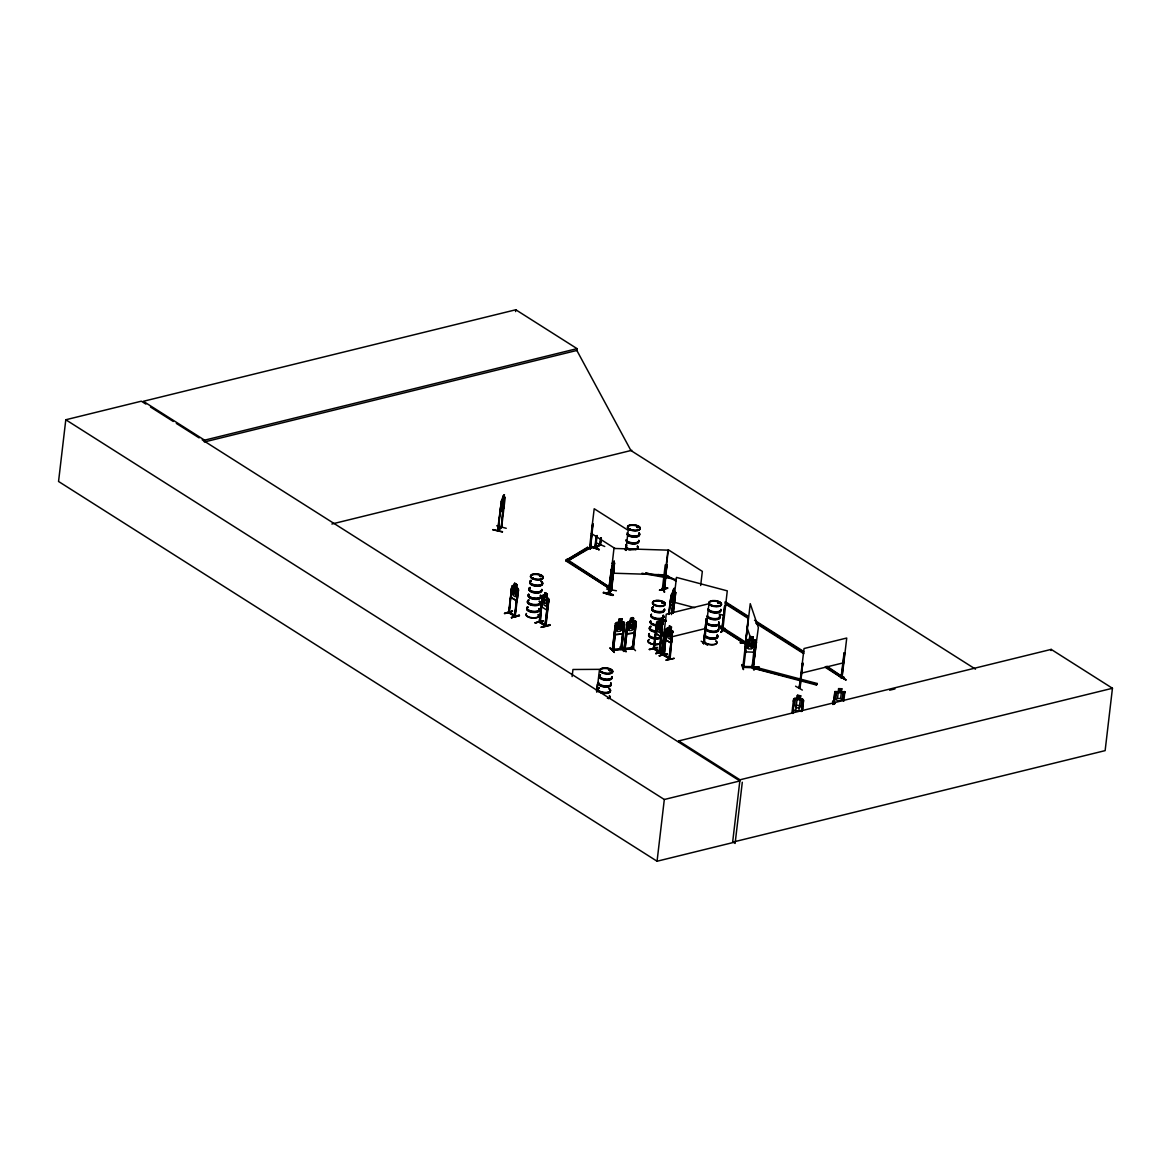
<?xml version="1.0" encoding="UTF-8"?>
<svg xmlns="http://www.w3.org/2000/svg" width="1171" height="1171" viewBox="0 0 1171 1171"><rect width="100%" height="100%" fill="white"/><g stroke="black" fill="none" stroke-linecap="round" stroke-linejoin="round"><path stroke-width="1.5" d="M613.809 571.843L613.106 575.298L610.72 578.284L610.691 575.576M703.698 643.582C701.941 642.63 705.586 641.547 704.254 643.435L708.953 603.709L666.27 614.204L661.513 653.901L664.996 628.871L662.303 653.769L662.288 652.642M704.488 642.469L703.595 642.689M748.547 666.753C780.691 667.119 726.854 667.25 758.647 666.972M758.618 667.485L748.503 667.089L758.676 667.646M800.174 688.05L799.061 688.065L802.779 663.21L800.086 688.094L799.208 688.036M842.154 677.746L841.041 677.789L844.028 653.081L844.979 653.037L844.028 653.081M145.892 404.097L141.325 401.199L65.796 419.76L58.55 481.471L657.063 861.227L732.578 842.666L739.97 779.798L678.712 740.921L678.565 742.077M204.588 440.164L204.369 441.965L576.849 350.451L577.069 348.651L515.796 309.773L143.316 401.302L204.588 440.164L577.069 348.651M515.591 311.574L515.796 309.773M492.713 529.819L502.491 531.663M506.238 528.297L496.709 525.779M498.26 530.507L500.793 505.77L497.514 530.829L501.261 527.111M503.208 495.919L501.393 501.247L497.851 530.917L501.261 526.965M500.603 511.932L501.422 501.247M503.925 497.851L504.335 494.674L501.305 527.594L501.744 526.335L500.939 526.511M501.305 527.535L503.574 504.555M497.982 530.858L501.642 527.228L505.184 497.587L504.086 497.734M504.73 613.677L512.532 611.028L504.789 613.165M509.312 612.184L508.551 611.774L509.531 612.009L509.151 613.092L511.712 587.93L508.521 612.755L515.167 616.619L518.446 589.921C518.812 586.481 510.102 585.72 512.854 585.515M511.932 586.012L508.917 612.653C524.257 619.532 511.244 614.834 514.903 616.166L517.655 591.457L514.42 616.239M509.136 613.048L511.434 588.003M514.23 586.408C512.547 580.655 519.002 584.534 516.367 587.593L517.348 589.262L516.689 594.927L515.299 596.712L513.249 595.497L512.444 592.409L514.684 583.348M519.543 615.712L511.42 617.644L519.265 615.068M516.279 587.622L516.645 584.578M517.392 591.531L514.947 616.561M542.158 597.415L540.182 622.43L542.436 597.342L539.245 622.167L545.627 626.09L548.804 599.42M545.174 592.658L544.822 595.688L542.612 595.439L539.245 622.167L545.92 626.002L548.965 599.406L546.916 597.02L547.852 598.732L547.179 604.397L545.847 606.168L543.9 604.924L543.798 596.156L544.969 595.819L545.262 592.628L547.355 593.96L546.916 597.049L547.194 594.034L545.232 592.804M539.846 622.46L539.568 621.084M541.734 603.577L542.012 607.061L542.685 595.41M549.843 624.582C522.895 632.179 567.467 620.732 542.129 627.261M544.998 625.738L547.867 601.001L548.731 601.294L547.867 601.001M548.145 600.928L544.896 625.695M545.452 626.017L545.291 624.67M565.769 560.792L567.408 559.636L609.842 587.388L608.291 587.769L565.769 560.792L567.32 560.411L608.335 586.422M566.442 560.075L587.432 547.325L589.013 548.716L568.111 560.704L566.442 560.075L587.344 548.101L589.013 548.716M567.32 560.411L567.408 559.636M568.111 560.704L589.101 547.94M585.617 549.345L593.624 546.828M572.121 676.545L572.956 669.49L599.508 669.344L596.815 692.266M587.344 548.101L587.432 547.325M590.169 547.896L590.447 548.775L592.702 523.671L590.184 548.833L589.467 548.394L594.195 508.741L628.212 530.331L625.856 550.429M593.009 524.11L590.462 548.701M600.284 544.852L594.766 548.013L596.302 535.659M596.61 535.762L595.102 548.145L600.05 544.676M597.108 535.484L595.644 547.867L595.512 546.784M590.36 546.594L599.274 549.682L590.682 545.993M601.045 537.826L600.035 545.32L600.562 538.118M600.855 538.236L600.123 545.262M595.307 548.116L600.518 544.998L601.352 537.943M604.748 546.491L596.171 542.802M603.504 592.394C621.391 595.951 611.042 596.829 603.519 592.365M606.607 588.998L616.414 590.77M608.291 587.769L565.856 560.016M596.507 691.139L597.225 684.186M611.379 589.964L608.13 593.96L608.92 592.775M608.13 593.873L611.379 568.901L608.569 594.063L611.613 590.228L614.541 563.061L613.882 563.88M612.052 566.003L611.613 567.496L614.233 560.85L612.404 576.176M608.32 585.676C610.208 597.678 610.75 583.48 607.808 585.793M610.267 588.193L609.154 587.959L610.208 588.164L613.209 562.124M611.189 590.125L613.472 569.326M603.299 593.038L613.253 594.678M618.595 622.284L618.903 619.196L621.991 618.917L621.567 622.108L622.943 622.943L622.269 628.607L620.44 631.184L617.571 631.432L616.312 629.149L616.985 623.484L618.639 622.328L615.346 623.587L612.272 650.183L621.669 649.32M616.122 625.402L613.458 650.242L616.122 625.402L615.273 625.475L612.418 650.329C640.976 647.197 605.202 649.642 613.502 649.378M612.638 650.329L612.74 649.437M613.194 650.051L613.545 649.598M625.27 550.063L626.148 544.896L625.548 549.989M626.134 550.355L626.719 545.262L625.87 544.969M609.842 648.031L614.277 652.408M618.683 622.372L619.005 619.283L621.918 619.078M621.991 618.917C619.854 623.558 623.265 620.542 624.626 622.811L621.523 649.29M619.781 647.109L623.88 651.515M623.616 624.729L620.893 649.598L623.616 624.729L624.611 624.802L621.625 649.524M624.963 649.246L627.773 624.567L626.924 624.641L624.07 649.495L624.392 648.588L632.486 648.09L625.065 648.558M627.773 624.567L625.051 649.437M626.046 651.618C612.36 637.873 634.697 661.03 621.962 646.699M630.247 621.435L630.554 618.361C636.453 615.126 630.745 623.089 635.414 620.967L636.277 621.962L633.204 648.485L624.026 649.334L626.997 622.738L630.203 621.391M633.204 621.274L633.526 618.186M631.33 646.348L635.516 650.681M635.268 623.88L632.413 648.734L635.268 623.88L636.116 623.806L633.291 648.705L633.409 647.578M654.194 648.968L656.55 623.967L654.296 649.056L653.784 647.724L653.286 648.705L659.683 652.73L661.937 627.627L658.966 652.335L660.093 651.735L654.369 648.412M653.389 648.778L656.697 622.064L657.648 621.435L653.579 648.602L659.976 652.628L662.523 624.524M662.523 588.735C662.625 591.531 661.498 587.71 663.445 588.793M663.386 589.847L662.259 589.818L665.216 564.978L666.123 565.008M658.966 622.46L659.361 619.254L661.454 620.586L661.015 623.689L661.937 625.358L661.278 631.023L659.946 632.794L657.985 631.55L657.224 628.461L657.897 622.796L659.053 622.445L657.575 621.581L662.479 624.611A6.411 2.723 6.7 0 0 662.391 622.606M663.298 588.764L663.342 589.877L667.953 550.15L613.955 548.452L608.818 593.668M655.892 653.623C663.24 651.296 670.968 650.286 655.906 653.198M664.586 589.818L666.841 564.715L664.308 589.891L663.664 589.481L663.694 588.53L664.718 588.896M663.957 586.876L668.319 549.785L702.337 571.375L700.682 585.485M664.235 586.817L666.841 564.715M657.443 647.665L649.437 649.627L657.092 647.431M664.147 592.014L662.713 587.461M661.278 620.659L660.927 623.704L662.391 624.626M658.146 651.705L664.616 655.848M659.507 652.657L661.937 627.627M662.054 653.55L661.395 652.833L661.717 653.886M663.898 655.467L666.65 630.379L663.445 655.189L669.783 659.127L672.037 634.038L669.065 658.746L672.037 634.038M667.763 627.963L666.855 628.564L663.855 655.087L670.075 659.039L672.622 630.935L673.164 632.442M668.539 614.351L670.954 596.376L669.212 614.102M664.074 654.604L664.381 655.467L666.372 630.437M668.875 614.438L671.188 594.941L674.877 591.253M671.7 593.463L670.354 605.758L670.266 603.021M671.188 630.027L672.037 631.769L671.378 637.434L670.046 639.205L668.085 637.961L667.324 634.872L669.373 625.695L671.554 626.997L671.027 630.115L672.491 631.037M673.72 591.545L674.13 588.369L671.993 612.887M665.918 660.078L674.276 658.322L666.255 660.224M671.451 614.57L673.325 598.688M672.315 612.799L676.472 577.405L727.279 590.857L722.712 630.569L721.658 630.32L722.844 630.408M673.179 613.019L675.696 592.511L674.716 592.409L675.579 592.628M673.31 612.887L675.696 592.511M669.168 658.775L669.666 657.78L670.002 658.966M657.063 861.227L664.308 799.5L65.796 419.76M701.166 641.196L707.606 645.236M706.259 618.742L703.551 643.611L706.259 618.742L707.196 618.712L706.479 618.888M703.361 643.406L706.977 618.566M720.941 632.369L724.761 628.607M724.659 605.627L721.819 630.379L724.79 605.495L725.639 605.729L724.79 605.495M722.639 630.584L721.892 629.266L722.844 630.437M740.394 642.645L745.81 643.157L720.282 626.88M745.81 643.069L744.244 643.45L718.818 626.485M742.107 664.543C742.619 670.72 745.122 671.7 741.96 664.967M745.385 643.801L748.137 618.654M748.269 619.064L744.932 648.836L745.722 651.896L753.509 652.145L754.9 649.144M742.985 667.207L751.855 666.87M745.298 643.699L745.693 642.455M746.703 642.572L745.751 642.498L746.703 642.572L743.761 667.455L743.863 666.533M752.88 636.834L752.529 639.908L754.065 640.932L753.392 646.597L751.445 648.983L748.342 648.88L746.981 646.392L747.64 640.727L749.425 639.761L749.674 636.629L753.012 636.775L749.674 636.629M749.44 639.82L749.791 636.775M752.997 636.731L752.646 639.761M752.777 666.592L751.826 667.66L753.055 666.797M817.124 684.274L816.392 685.006L752.88 668.187L755.69 642.85L754.783 642.82L752.045 667.69L817.124 684.274L817.212 683.513L753.7 666.694L752.894 667.543M752.763 667.529L755.837 640.961L754.9 639.834L747.171 639.6L745.868 640.625M755.705 645.587L756.451 642.206L753.363 667.324L755.31 648.983M753.202 666.826L754.256 669.885L752.294 664.908M742.297 782.243L735.11 843.442L732.944 842.081M791.889 713.329L793.601 698.97L794.904 698.062L802.662 699.219L803.599 700.463L802.252 711.295M792.811 713.461L794.304 700.975L793.338 700.99L794.304 700.975M797.056 698.384L797.407 695.354L800.744 695.852L798.842 711.119M795.724 710.651L797.51 695.472M799.53 688.241L800.056 686.982M802.779 663.21L799.822 687.889M802.355 690.07L795.577 686.191M801.33 711.163L802.413 702.205L803.335 702.337L802.413 702.205M802.516 708.631L803.467 700.536L802.662 699.219M816.392 685.006L817.212 683.513M832.625 701.458L832.991 704.532L832.683 701.078M833.459 703.903L834.835 691.563L835.757 691.607L834.367 703.947M834.864 692.661L833.913 700.756L834.674 703.742M838.831 675.623C860.114 688.504 827.634 668.217 840.895 676.911M841.422 691.929L841.89 688.753L838.553 688.607L838.319 691.798L836.518 692.676L835.845 698.355L837.236 700.858L840.339 700.99L842.3 698.633L842.959 692.969L841.554 691.841M841.173 676.823L842.256 676.809L841.51 677.921L844.262 653.213M844.745 652.891L841.905 676.677M842.051 677.789L846.735 638.034L804.038 648.529L799.295 688.241L800.1 688.036M826.946 666.197L843.808 677.716L842.242 678.111L825.394 666.577M842.9 700.697L843.91 691.593L844.877 691.783L843.91 691.593M843.808 701.209L844.833 691.637M1051.046 650.549L1051.192 649.393L678.712 740.921M1051.192 649.393L1112.45 688.27L1105.131 750.626L732.651 842.154M613.706 571.814L613.106 575.298L610.72 578.284M603.446 592.833L613.194 595.058M673.135 602.86C674.789 594.546 673.823 605.539 670.251 605.729M740.335 643.04L745.371 643.172M492.903 529.57L502.432 532.029M611.745 589.335L611.072 589.628M613.56 570.072L611.804 574.332L612.755 565.139M503.852 503.954L501.817 508.141L502.505 500.076L502.857 502.213C505.301 489.961 503.325 512.21 502.71 503.559L501.305 507.57L502.857 498.963M673.647 597.649L671.598 601.835L672.3 593.77L672.652 595.907C675.155 583.582 672.959 606.036 672.505 597.254C669.753 609.505 672.052 589.013 674.233 588.398M797.407 695.354L800.744 695.852M590.594 546.447L599.23 549.623L590.33 546.681M546.886 610.047L547.852 607.515M547.94 607.486L546.93 610.179L542.012 607.061M516.411 600.577L517.406 598.03L516.455 600.708L511.288 597.649L510.893 594.195M498.348 529.702L498.129 529.965M635.311 630.115L634.009 633.218L626.734 633.833L633.906 633.072M753.509 652.145L754.768 649.085M801.242 711.529L802.633 708.616M657.399 647.534L649.115 649.363M667.499 653.945L659.214 655.76L667.221 653.799M535.293 622.899L542.993 620.747M543.285 620.864L535.264 622.899M585.573 549.228L593.536 547.238M659.697 590.272L667.66 588.281M512.43 611.423L504.364 613.458M625.973 651.544L621.479 647.182M609.871 590.213L608.774 587.242M532.761 578.474L533.083 578.035M532.922 578.298L532.117 578.211M533.112 578.123L533.2 578.372A6.411 2.723 6.7 0 0 543.227 577.537A6.411 2.723 6.7 0 0 534.357 573.863A6.411 2.723 6.7 0 0 533.112 578.459L532.907 578.474M539.597 576.264L541.134 576.454M541.222 576.073L540.475 576.03M540.973 576.718L541.5 576.22M629.925 529.19L629.12 529.043L630.13 529.307A6.411 2.723 6.7 0 0 640.23 528.428A6.411 2.723 6.7 0 0 631.359 524.769A6.411 2.723 6.7 0 0 630.115 529.351L629.749 528.677M638.502 527.433L637.214 527.55L637.522 526.613M638.063 527.404L637.829 526.657M602.392 672.33L601.587 672.183L602.567 672.33A6.411 2.723 6.7 0 0 612.696 671.569A6.411 2.723 6.7 0 0 603.826 667.909A6.411 2.723 6.7 0 0 602.582 672.491L601.792 672.037L602.582 672.154M609.813 670.559L609.066 670.295L609.828 669.753M610.179 670.324L609.066 670.295L611.028 670.471M610.969 670.573L610.296 669.797M654.296 604.734L655.028 604.968A6.411 2.723 6.7 0 1 656.36 600.386A6.411 2.723 6.7 0 1 665.23 604.046A6.411 2.723 6.7 0 1 655.116 604.968L654.165 604.792L654.882 604.543M662.523 602.231L662.098 602.933M663.328 603.006L662.698 602.216M661.864 602.875L663.064 603.021M711.295 604.646L711.353 605.012A6.411 2.723 6.7 0 1 712.612 600.577A6.411 2.723 6.7 0 1 721.497 604.251A6.411 2.723 6.7 0 1 711.383 605.173L710.841 605.041M719.404 603.167L717.94 602.875M718.921 603.285L718.774 602.392M719.697 602.816L719.214 603.255M624.172 648.588L624.977 648.353M613.355 562.475L613.955 561.714M613.223 563.485L613.838 562.724M612.067 566.091L614.541 563.061M612.755 566.237L613.706 565.037M612.096 571.902L613.048 570.716M611.042 589.891L608.935 592.98M662.215 589.657L663.21 589.642M515.533 615.639L509.283 612.448M599.845 544.222L600.284 544.383M724.747 628.183L721.029 631.872M725.142 628.71L721.087 632.34M503.135 495.962L504.438 494.704M504.115 495.553L503.267 497.294L503.998 496.563M501.92 499.856L504.877 496.943M500.925 526.877L498.348 529.863M673.911 589.247L673.062 590.989L673.793 590.257M752.88 668.187L758.354 627.597L750.245 603.665L742.824 667.382L752.821 667.704M615.39 623.631L616.605 622.46L623.777 621.816M627.129 622.826L628.285 621.713L635.414 620.967M545.101 624.831L545.73 625.182M663.694 588.603L664.411 588.984M653.389 647.797L653.901 648.163M659.127 651.486L654.091 648.485M841.188 677.716L841.934 677.57M836.065 691.593L834.762 692.617L836.065 691.593L843.808 691.885L844.759 693.071M793.689 699.072L797.144 698.56L795.372 699.277L794.699 704.942L796.09 707.621L799.193 708.089L801.14 705.908L801.813 700.229L800.261 698.97L802.589 699.365M539.655 576.044L540.534 576.234M637.844 526.833L637.302 526.789M662.054 602.275L663.181 602.831M662.493 602.392L662.713 602.802M610.794 670.529L610.911 670.441M711.104 604.734L711.5 604.953M718.599 602.392L719.155 602.992M611.277 590.14L613.824 564.027M611.408 590.55L614.424 563.031M663.357 588.954L662.405 588.94M599.742 544.559L595.79 547.15M833.415 702.849L834.586 703.054L833.679 703.068M662.508 652.833L661.527 652.803M799.31 687.128L799.632 687.333M621.845 648.632L621.113 648.705M633.555 647.768L632.735 647.841M609.476 670.383L610.398 669.958M600.064 691.695L600.006 691.71A6.411 2.723 6.7 0 1 598.966 687.948A6.411 2.723 6.7 0 0 599.874 691.666A6.411 2.723 6.7 0 0 608.481 692.471A6.411 2.723 6.7 0 0 609.066 688.841A6.411 2.723 6.7 0 1 608.481 692.427A6.411 2.723 6.7 0 1 599.874 691.666M511.288 597.649L516.499 600.547M517.48 598.088L518.519 589.921L517.831 588.53M519.236 615.419L511.522 617.629M511.42 617.644L519.265 615.507M667.719 587.901L659.39 590.169L667.353 588.179M545.262 624.933L539.977 621.86M802.999 663.342L802.062 663.386M331.876 524.008L631.798 450.308M543.564 594.809L548.965 599.406M608.378 587.008L609.945 586.612M669.065 628.871L667.748 627.846L666.885 628.446M656.184 633.672L655.819 630.203L656.097 633.701L661.103 636.79L662.098 634.184L661.015 636.819L656.243 633.599M665.831 636.629L666.197 640.098L671.203 643.201L672.198 640.596L671.071 643.084L666.197 640.098M671.905 636.79L706.054 628.388M655.819 653.667L663.884 651.603M669.431 657.97L664.191 654.896M670.163 658.161L664.469 654.823M744.346 642.674L745.898 642.294L718.877 625.153M801.14 673.208L843.837 662.727M842.344 677.336L843.896 676.955M889.638 690.217L894.966 688.914M739.97 779.798L1112.45 688.27M664.308 799.5L739.838 780.955L202.202 439.828M841.847 677.585L845.257 679.648M633.57 618.229L630.686 618.493L630.335 621.538L628.637 622.635L627.963 628.3L629.222 630.598L632.091 630.335L633.921 627.758L634.58 622.094L633.16 621.23M615.419 625.636L616.268 625.563M623.762 624.875L624.611 624.802M627.071 624.787L627.905 624.714M635.399 624.041L636.248 623.953M615.17 634.565L622.357 634.067L623.675 630.949L622.313 634.009L615.097 634.667L614.438 631.798M632.53 647.607L633.277 647.548M633.35 648.646L624.289 649.495M609.447 587.066L610.428 587.271L609.52 587.257M719.228 603.431L718.467 603.358M625.021 648.324L624.729 649.217M662.566 587.52L664.718 592.028M740.379 642.659L747.142 642.835M612.857 573.19L665.04 574.844M755.749 643.011L754.783 642.82M742.97 667.177L743.907 667.265M838.656 688.709L841.788 688.899M610.032 587.959L610.398 587.52M637.683 526.701L638.166 526.833M717.925 603.08L718.979 603.006M662.801 602.597L662.332 602.948M610.193 670.763L609.447 670.602M797.041 699.526L800.144 699.98M796.368 705.191L799.486 705.659M793.499 710.27L801.184 711.368M799.676 711.295L793.411 710.358L792.635 707.123M658.307 574.58L668.861 576.527M645.909 573.087L649.422 573.731M665.26 576.644L668.773 577.288M645.602 573.117L671.993 577.962M641.986 573.248L675.418 579.382M637.507 527.374L636.673 526.95M501.905 499.768L501.393 501.247M504.218 505.74C505.213 507.965 498.875 515.606 500.544 509.414M673.574 602.099L694.593 607.661M719.126 614.146L724.381 615.536M666.255 621.069L662.874 620.425L666.079 621.186M566.53 559.314L568.198 559.928M545.51 625.124L540.255 621.786M514.537 583.217L516.806 584.505M662.479 653.037L661.483 652.847M542.949 620.806L534.986 622.796M975.487 669.139L630.92 450.528L576.849 350.451M725.259 601.674L748.371 616.341M754.534 620.249L803.833 651.53M725.156 602.45L748.269 617.102M757.52 622.972L802.208 651.325M826.858 666.972L843.808 677.716M725.244 603.036L748.342 617.703M756.056 622.591L803.818 652.891M725.142 603.797L748.254 618.464M755.968 623.353L803.73 653.667M825.292 667.353L842.242 678.111M665.421 574.478L675.769 581.05M591.296 533.434L614.951 548.452M718.731 627.261L744.244 643.45M667.66 627.861L672.578 631.023M667.192 653.842L659.185 655.804M542.349 598.293L548.657 602.26M150.459 406.996L173.279 421.472M176.323 423.404L199.158 437.895M742.941 666.475L751.884 666.606M610.179 647.987L614.394 652.467M635.311 621.025L636.16 622.021M754.841 639.937L755.851 641.005M664.308 591.955L662.698 587.052M608.891 586.832L609.959 590.301M747.347 628.359L750.245 636.907M752.763 666.753L753.685 669.871M833.781 700.726L834.586 703.844M745.034 648.778L745.81 651.793M511.054 594.195L511.434 597.561M541.602 590.491A6.411 2.723 6.7 0 1 533.756 592.804A6.411 2.723 6.7 0 1 530.17 588.179M541.749 590.096A6.514 2.766 6.7 0 1 533.786 592.438A6.514 2.766 6.7 0 1 530.141 587.74M540.46 595.497A6.411 2.723 6.7 0 1 534.737 598.776A6.411 2.723 6.7 0 1 528.692 594.458M541.207 581.841A6.514 2.766 6.7 0 1 540.607 585.529A6.514 2.766 6.7 0 1 531.854 584.753A6.514 2.766 6.7 0 1 530.931 580.933M541.734 589.35A6.411 2.723 6.7 0 1 534.708 591.794A6.411 2.723 6.7 0 1 529.497 587.579M541.939 582.953A6.411 2.723 6.7 0 1 535.381 586.129A6.411 2.723 6.7 0 1 530.975 581.358M541.778 589.745A6.514 2.766 6.7 0 1 533.815 592.087A6.514 2.766 6.7 0 1 530.17 587.388M541.251 581.489A6.514 2.766 6.7 0 1 540.636 585.178A6.514 2.766 6.7 0 1 531.897 584.402A6.514 2.766 6.7 0 1 530.975 580.582M541.207 581.109A6.411 2.723 6.7 0 1 540.621 584.739A6.411 2.723 6.7 0 1 532.015 583.978A6.411 2.723 6.7 0 1 531.107 580.216M538.85 609.183A6.411 2.723 6.7 0 1 532.293 612.36A6.411 2.723 6.7 0 1 527.887 607.588M539.465 609.52A6.514 2.766 6.7 0 1 531.502 611.862A6.514 2.766 6.7 0 1 527.858 607.164M538.177 614.892A6.411 2.723 6.7 0 1 532.454 618.171A6.411 2.723 6.7 0 1 526.408 613.853M538.236 614.497A6.411 2.723 6.7 0 1 532.512 617.776A6.411 2.723 6.7 0 1 526.452 613.458M540.387 596.098A6.411 2.723 6.7 0 1 534.664 599.362A6.411 2.723 6.7 0 1 528.619 595.058M540.46 595.746A6.426 2.723 6.7 0 1 534.708 599.025A6.426 2.723 6.7 0 1 528.633 594.692M538.923 601.25A6.514 2.766 6.7 0 1 538.323 604.939A6.514 2.766 6.7 0 1 529.57 604.163A6.514 2.766 6.7 0 1 528.648 600.342M539.45 608.759A6.411 2.723 6.7 0 1 532.439 611.218A6.411 2.723 6.7 0 1 527.213 607.002M539.655 602.362A6.411 2.723 6.7 0 1 534.766 605.685A6.411 2.723 6.7 0 1 527.477 601.982M527.887 601.323A6.411 2.723 6.7 0 1 528.692 600.782M539.041 608.422A6.514 2.766 6.7 0 1 532.381 611.657A6.514 2.766 6.7 0 1 527.901 606.812M539.831 601.616A6.514 2.766 6.7 0 1 533.171 604.836A6.514 2.766 6.7 0 1 528.692 600.006M539.787 601.221A6.411 2.723 6.7 0 1 533.229 604.397A6.411 2.723 6.7 0 1 528.824 599.64M638.59 541.397A6.411 2.723 6.7 0 1 634.053 543.988A6.411 2.723 6.7 0 1 626.456 541.719M638.737 541.002A6.514 2.766 6.7 0 1 634.126 543.637A6.514 2.766 6.7 0 1 626.412 541.339M637.463 546.374A6.411 2.723 6.7 0 1 634.17 549.667A6.411 2.723 6.7 0 1 625.782 547.442M637.507 545.979A6.411 2.723 6.7 0 1 634.214 549.258A6.411 2.723 6.7 0 1 625.826 547.047M639.073 533.449A6.514 2.766 6.7 0 1 635.721 536.772A6.514 2.766 6.7 0 1 627.202 534.518M638.737 540.255A6.411 2.723 6.7 0 1 633.379 542.846A6.411 2.723 6.7 0 1 626.134 539.846M638.942 533.844A6.411 2.723 6.7 0 1 635.633 537.123A6.411 2.723 6.7 0 1 627.261 534.913M638.78 540.651A6.514 2.766 6.7 0 1 633.35 543.285A6.514 2.766 6.7 0 1 625.987 540.241M639.117 533.098A6.514 2.766 6.7 0 1 635.765 536.42A6.514 2.766 6.7 0 1 627.246 534.166M639.073 532.703A6.411 2.723 6.7 0 1 634.989 536.04A6.411 2.723 6.7 0 1 626.924 533.039M637.39 546.989A6.411 2.723 6.7 0 1 637.478 549.097M629.222 549.843A6.411 2.723 6.7 0 1 626.573 548.745M637.463 546.637A6.426 2.723 6.7 0 1 635.575 549.697M630.876 549.828A6.426 2.723 6.7 0 1 626.587 548.409M663.137 616.283A6.411 2.723 6.7 0 1 657.414 619.547A6.411 2.723 6.7 0 1 651.369 615.243M663.284 615.873A6.514 2.766 6.7 0 1 657.458 619.196A6.514 2.766 6.7 0 1 651.325 614.819M662.508 621.596A6.411 2.723 6.7 0 1 660.649 624.641M655.965 624.772A6.411 2.723 6.7 0 1 650.344 621.216M662.464 621.977A6.411 2.723 6.7 0 1 660.605 625.021M664.543 609.798A6.514 2.766 6.7 0 1 656.58 612.14A6.514 2.766 6.7 0 1 652.935 607.442M663.269 615.141A6.411 2.723 6.7 0 1 657.546 618.405A6.411 2.723 6.7 0 1 651.5 614.102M663.942 609.462A6.411 2.723 6.7 0 1 657.385 612.638A6.411 2.723 6.7 0 1 652.979 607.881M663.328 615.522A6.514 2.766 6.7 0 1 657.502 618.844A6.514 2.766 6.7 0 1 651.354 614.468M664.586 609.447A6.514 2.766 6.7 0 1 656.624 611.789A6.514 2.766 6.7 0 1 652.979 607.105M664.528 609.052A6.411 2.723 6.7 0 1 656.697 611.364A6.411 2.723 6.7 0 1 653.111 606.739M660.854 635.692A6.411 2.723 6.7 0 1 655.131 638.971A6.411 2.723 6.7 0 1 649.085 634.653M661 635.282A6.514 2.766 6.7 0 1 655.189 638.619A6.514 2.766 6.7 0 1 649.041 634.228M660.649 642.118A6.411 2.723 6.7 0 1 653.638 644.562A6.411 2.723 6.7 0 1 648.412 640.347M662.464 622.021A6.411 2.723 6.7 0 1 661.747 624.67M660.722 642.455A6.411 2.723 6.7 0 1 653.681 644.182A6.411 2.723 6.7 0 1 648.061 640.625M648.456 639.966A6.411 2.723 6.7 0 1 649.261 639.425M655.833 625.782A6.411 2.723 6.7 0 1 650.622 621.567M660.737 642.616A6.426 2.723 6.7 0 1 652.042 644.035A6.426 2.723 6.7 0 1 649.232 639.571M661 634.55A6.411 2.723 6.7 0 1 655.262 637.829A6.411 2.723 6.7 0 1 649.217 633.511M661.044 634.931A6.514 2.766 6.7 0 1 655.218 638.268A6.514 2.766 6.7 0 1 649.085 633.877M656.829 631.857A6.514 2.766 6.7 0 1 650.315 629.91A6.514 2.766 6.7 0 1 650.652 626.866M662.303 629.939A6.514 2.766 6.7 0 0 662.259 629.222A6.411 2.723 6.7 0 0 662.259 628.461M656.872 631.506A6.514 2.766 6.7 0 1 650.359 629.559A6.514 2.766 6.7 0 1 650.695 626.514M662.303 628.871A6.514 2.766 6.7 0 1 662.332 629.588M656.902 631.067A6.411 2.723 6.7 0 1 650.49 629.149A6.411 2.723 6.7 0 1 650.827 626.148M656.77 632.208A6.426 2.723 6.7 0 1 650.344 630.291A6.426 2.723 6.7 0 1 650.681 627.29M610.603 683.791A6.411 2.723 6.7 0 1 605.714 687.114A6.411 2.723 6.7 0 1 598.425 683.41M610.75 683.396A6.514 2.766 6.7 0 1 605.773 686.777A6.514 2.766 6.7 0 1 598.381 683M609.125 688.416A6.411 2.723 6.7 0 1 608.525 692.046A6.411 2.723 6.7 0 1 599.918 691.285A6.411 2.723 6.7 0 1 599.01 687.523M612.009 677.321A6.514 2.766 6.7 0 1 604.046 679.663A6.514 2.766 6.7 0 1 600.401 674.964M610.735 682.649A6.411 2.723 6.7 0 1 605.846 685.972A6.411 2.723 6.7 0 1 598.571 682.269M611.862 677.716A6.411 2.723 6.7 0 1 604.031 680.014A6.411 2.723 6.7 0 1 600.43 675.404M610.779 683.044A6.514 2.766 6.7 0 1 605.817 686.426A6.514 2.766 6.7 0 1 598.41 682.649M612.052 676.97A6.514 2.766 6.7 0 1 604.09 679.312A6.514 2.766 6.7 0 1 600.445 674.613M611.994 676.575A6.411 2.723 6.7 0 1 604.983 679.019A6.411 2.723 6.7 0 1 599.772 674.803M609.857 690.129A6.411 2.723 6.7 0 1 604.968 693.452A6.411 2.723 6.7 0 1 597.693 689.748M598.088 689.09A6.411 2.723 6.7 0 1 598.893 688.548M609.93 689.763A6.426 2.723 6.7 0 1 603.343 692.954A6.426 2.723 6.7 0 1 598.923 688.167M609.725 696.73A6.514 2.766 6.7 0 1 608.539 698.692M609.301 695.647A6.514 2.766 6.7 0 1 608.569 698.34M609.71 695.984A6.411 2.723 6.7 0 1 607.383 698.311M609.579 697.126A6.411 2.723 6.7 0 1 609.608 697.843M719.404 616.473A6.411 2.723 6.7 0 1 715.32 619.796A6.411 2.723 6.7 0 1 707.255 616.81M719.536 616.063A6.514 2.766 6.7 0 1 715.393 619.444A6.514 2.766 6.7 0 1 707.196 616.4M718.731 622.167A6.411 2.723 6.7 0 1 714.647 625.49A6.411 2.723 6.7 0 1 706.581 622.504M718.774 621.801A6.411 2.723 6.7 0 1 714.691 625.124A6.411 2.723 6.7 0 1 706.625 622.123M720.809 610.003A6.514 2.766 6.7 0 1 716.198 612.638A6.514 2.766 6.7 0 1 708.47 610.34M719.536 615.331A6.411 2.723 6.7 0 1 715.452 618.654A6.411 2.723 6.7 0 1 707.386 615.668M720.663 610.398A6.411 2.723 6.7 0 1 716.125 612.989A6.411 2.723 6.7 0 1 708.514 610.72M719.58 615.726A6.514 2.766 6.7 0 1 715.437 619.093A6.514 2.766 6.7 0 1 707.24 616.063M720.853 609.652A6.514 2.766 6.7 0 1 715.408 612.287A6.514 2.766 6.7 0 1 708.045 609.242M720.794 609.257A6.411 2.723 6.7 0 1 715.437 611.848A6.411 2.723 6.7 0 1 708.192 608.847M717.12 635.897A6.411 2.723 6.7 0 1 713.037 639.22A6.411 2.723 6.7 0 1 704.971 636.219M704.942 635.502A6.411 2.723 6.7 0 1 705.352 634.858M717.252 635.487A6.514 2.766 6.7 0 1 713.11 638.868A6.514 2.766 6.7 0 1 704.927 635.824M704.898 635.092A6.514 2.766 6.7 0 1 705.293 634.433M715.598 640.888A6.411 2.723 6.7 0 1 712.363 644.914A6.411 2.723 6.7 0 1 704.283 641.196M716.491 641.21A6.411 2.723 6.7 0 1 711.602 644.533A6.411 2.723 6.7 0 1 704.327 640.83M718.657 622.811A6.411 2.723 6.7 0 1 714.573 626.134A6.411 2.723 6.7 0 1 706.508 623.133M718.716 622.445A6.426 2.723 6.7 0 1 713.812 625.782A6.426 2.723 6.7 0 1 706.494 622.05M718.526 629.413A6.514 2.766 6.7 0 1 713.915 632.047A6.514 2.766 6.7 0 1 706.186 629.749M717.252 634.755A6.411 2.723 6.7 0 1 711.529 638.019A6.411 2.723 6.7 0 1 705.484 633.716M718.379 629.808A6.411 2.723 6.7 0 1 713.022 632.399A6.411 2.723 6.7 0 1 705.776 629.413M717.296 635.136A6.514 2.766 6.7 0 1 711.485 638.458A6.514 2.766 6.7 0 1 705.337 634.082M718.57 629.061A6.514 2.766 6.7 0 1 713.959 631.711A6.514 2.766 6.7 0 1 706.23 629.398M718.511 628.666A6.411 2.723 6.7 0 1 713.154 631.257A6.411 2.723 6.7 0 1 705.908 628.271M502.769 500.032L502.096 505.711L503.237 504.569L503.911 498.89L502.769 500.032M514.201 587.388L513.542 593.068L515.591 594.283L516.25 588.603L514.201 587.388M514.991 584.066L516.177 585.866L514.991 584.066M544.852 596.829L544.178 602.494L546.14 603.738L546.798 598.059L544.852 596.829M545.613 593.507L546.755 595.307L545.613 593.507M618.522 623.338L617.864 629.003L620.732 628.754L621.391 623.074L617.439 623.499L618.991 626.807L616.517 630.598L619.518 627.407C619.986 632.135 624.143 630.042 620.264 626.675L622.591 623.031L619.737 626.046L618.434 623.44M619.459 619.752L619.327 620.762L621.186 620.601L621.303 619.576L619.459 619.752M630.174 622.504L629.5 628.168L632.369 627.905L633.043 622.24L630.174 622.504M631.096 618.903L630.979 619.913L632.823 619.752L632.94 618.742L631.096 618.903M658.936 623.455L658.278 629.12L660.224 630.364L660.898 624.699L658.936 623.455M659.712 620.132L660.839 621.947L659.712 620.132M663.108 619.781L666.314 620.557L663.123 619.737M672.549 593.726L671.891 599.406L673.032 598.264L673.706 592.585L672.549 593.726M669.036 629.866L668.378 635.531L670.324 636.775L670.998 631.096L669.036 629.866M669.812 626.544L670.939 628.344L669.812 626.544M749.294 640.786L748.635 646.451L751.738 646.553L752.397 640.874L749.294 640.786M750.274 637.258L750.157 638.268L752.148 638.327L752.265 637.317L750.274 637.258M798.007 696.057L797.89 697.067L799.881 697.374L800.013 696.364L798.007 696.057M838.187 692.764L837.514 698.428L840.632 698.56L841.29 692.895L838.187 692.764M839.153 689.236L839.036 690.246L841.041 690.334L841.159 689.324L839.153 689.236M658.043 622.987L658.966 627.319L657.151 630.042L659.302 628.227L660.766 632.325L659.829 627.846L661.542 625.212L659.493 626.895L658.043 622.987M668.143 629.383L669.065 633.731L667.25 636.439L669.402 634.638L670.866 638.737L669.929 634.258L671.642 631.608L669.592 633.306L668.26 629.398M513.279 586.934L514.259 591.253L512.371 593.99L513.059 594.37L514.625 592.16L516.177 596.229L515.167 591.765L516.953 589.233L516.235 588.793L514.816 590.828L513.279 586.934M629.09 622.65L630.627 625.973L628.168 629.749L631.169 626.558C631.637 631.286 635.78 629.193 631.901 625.841L634.258 622.299L631.374 625.197L630.13 622.665L629.09 622.65M748.093 640.8L749.791 644.357L747.171 647.885L750.377 645.031C750.918 649.876 755.383 648.28 751.167 644.372L753.641 640.976L750.582 643.669L749.162 640.859L748.093 640.8M613.062 563.324L612.14 563.295L613.062 563.324M626.075 630.949L626.778 633.877L626.134 630.876M534.781 598.352A6.411 2.723 6.7 0 0 540.504 595.088A6.397 2.708 6.7 0 1 534.781 598.337A6.411 2.723 6.7 0 1 528.736 594.048A6.397 2.708 6.7 0 0 534.781 598.337M533.039 579.045A6.411 2.723 6.7 0 0 543.168 578.123A6.411 2.723 6.7 0 0 534.283 574.463A6.411 2.723 6.7 0 0 533.039 579.045M533.068 578.708A6.426 2.723 6.7 0 0 543.227 577.786A6.426 2.723 6.7 0 0 534.313 574.112A6.426 2.723 6.7 0 0 533.068 578.708M630.042 529.936A6.411 2.723 6.7 0 0 640.156 529.029A6.411 2.723 6.7 0 0 631.286 525.355A6.411 2.723 6.7 0 0 630.042 529.936M630.071 529.599A6.426 2.723 6.7 0 0 640.23 528.677A6.426 2.723 6.7 0 0 631.315 524.989A6.426 2.723 6.7 0 0 630.071 529.599M655.057 605.553A6.411 2.723 6.7 0 0 665.172 604.631A6.411 2.723 6.7 0 0 656.287 600.972A6.411 2.723 6.7 0 0 655.057 605.553M650.695 620.937A6.411 2.723 6.7 0 0 655.921 625.153A6.411 2.723 6.7 0 1 650.695 620.981M655.072 605.231A6.426 2.723 6.7 0 0 665.23 604.309A6.426 2.723 6.7 0 0 656.316 600.621A6.426 2.723 6.7 0 0 655.072 605.231M602.509 673.076A6.411 2.723 6.7 0 0 612.623 672.154A6.411 2.723 6.7 0 0 603.753 668.495A6.411 2.723 6.7 0 0 602.509 673.076M602.538 672.74A6.426 2.723 6.7 0 0 612.696 671.817A6.426 2.723 6.7 0 0 603.782 668.143A6.426 2.723 6.7 0 0 602.538 672.74M711.309 605.758A6.411 2.723 6.7 0 0 721.424 604.836A6.411 2.723 6.7 0 0 712.554 601.177A6.411 2.723 6.7 0 0 711.309 605.758M711.339 605.407A6.426 2.723 6.7 0 0 721.497 604.485A6.426 2.723 6.7 0 0 712.583 600.811A6.426 2.723 6.7 0 0 711.339 605.407"/></g></svg>
